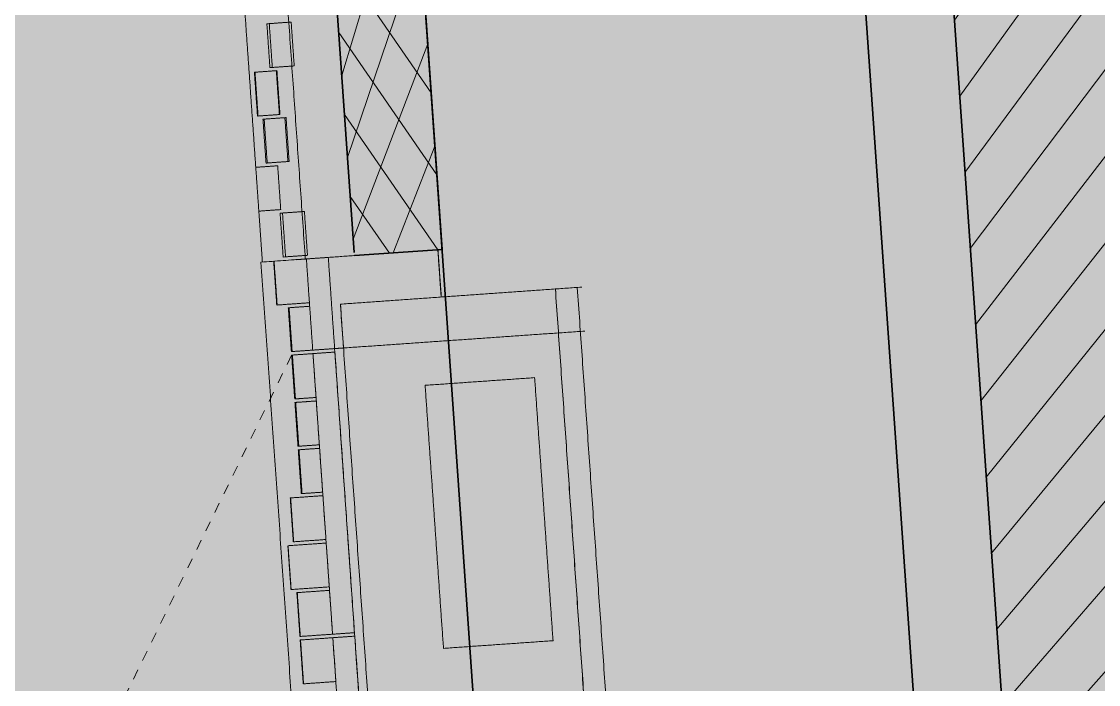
# Model space of a CAD drawing. Header units: millimetres. Extents: x 833941507 to 1669051331, y 817666127 to 1636299673.
# Drawn here: x 834533515 to 834534741, y 817994058 to 817994812 of the extents above; entities that cross this region are included whole.
import ezdxf

# ---------------------------------------------------------------- set-up
doc = ezdxf.new("R2010")
doc.units = ezdxf.units.MM
doc.header["$LTSCALE"] = 3
doc.linetypes.add('B0606', pattern=[0.7813, 0.39065, -0.39065])
for name, color, linetype, lineweight in [('Hatch (LTC&CB)', 252, 'Continuous', 35), ('UAJ-05SYMB-a', 1, 'Continuous', 9), ('UAJ-22INWA', 6, 'Continuous', 35), ('UAJ-22INWA-a', 1, 'Continuous', 13), ('UAJ-22INWA-h', 251, 'Continuous', 9), ('UAJ-23FLOR-h', 251, 'Continuous', 9), ('UAJ-41EXFI-d', 7, 'Continuous', 5)]:
    doc.layers.add(name, color=color, linetype=linetype, lineweight=lineweight)

# ---------------------------------------------------------------- blocks, each defined once
blk = doc.blocks.new('*U604')
at = {"layer": 'UAJ-22INWA-h'}
h = blk.add_hatch(dxfattribs=at)
h.set_pattern_fill('ANSI31', color=256, scale=20)
h.set_pattern_definition([(45, (24.99999402406988, 35129.7337047835), (-44.90128060534576, 44.90128060534577), [])])
h.paths.add_polyline_path([(-2.035735974459385e-06, 16576.98848085057), (-1.913636680228592e-06, 19552.74522490432), (224.9999961790147, 19552.7452246808), (224.9999965337526, 16576.98848098468)])
at = {"layer": 'UAJ-22INWA'}
blk.add_line((-1.886724362535278e-06, 16576.98848121086), (-2.049237247202445e-06, 19327.74522657427), dxfattribs=at)
blk = doc.blocks.new('*U319')
at = {"layer": 'UAJ-22INWA-h'}
h = blk.add_hatch(dxfattribs=at)
h.set_pattern_fill('AFWERK', color=256, scale=50)
h.set_pattern_definition([(45, (-100.000006263656, 37543.36028455864), (-50.00000133031198, 50.00000133031198), []), (135, (-100.000006263656, 37543.36028455864), (-50.00000133031198, -50.00000133031198), [])])
h.paths.add_polyline_path([(-2.306582729261208e-06, 18849.01925203404), (-1.93051576502512e-06, 19694.34103357048), (99.99999616213559, 19694.34103327246), (99.99999626290578, 18849.01925209365)])
at = {"layer": 'UAJ-22INWA'}
for p, q in [((-2.157571114990561e-06, 18849.01921302592), (-2.079527377058727e-06, 19694.34103504729)), ((99.99999623664135, 19694.34103529419), (99.9999962476758, 18852.69705246077))]:
    blk.add_line(p, q, dxfattribs=at)
blk.add_lwpolyline([(-2.306582729261208e-06, 18849.01925203404), (99.99999626290578, 18849.01925199828)], dxfattribs=at)
blk = doc.blocks.new('Finish Walls')
at = {"layer": 'UAJ-05SYMB-a', "linetype": 'B0606', "ltscale": 10}
blk.add_lwpolyline([(834533822.0315638, 817994432.4531487), (834533630.6639574, 817994040.6950101)], dxfattribs=at)
at = {"layer": 'UAJ-22INWA-a'}
for points, degree in [([(834533796.1872944, 817995134.6757623), (834533816.9115249, 817994838.2243022), (834533837.6357554, 817994541.772842)], 2), ([(834533793.8650873, 817994809.4066287), (834533795.2482215, 817994809.5033203), (834533796.2770696, 817994809.5752448), (834533796.5556332, 817994809.5947185)], 3), ([(834533797.3519608, 817994759.5283598), (834533795.608524, 817994784.4674942), (834533793.8650873, 817994809.4066287)], 2), ([(834533821.4947677, 817994811.3381553), (834533809.0252005, 817994810.4664369), (834533796.5556332, 817994809.5947185)], 2), ([(834533800.0425067, 817994759.7164495), (834533798.29907, 817994784.655584), (834533796.5556332, 817994809.5947185)], 2), ([(834533824.9816412, 817994761.4598863), (834533823.2382045, 817994786.3990208), (834533821.4947677, 817994811.3381553)], 2), ([(834533779.6747338, 817994754.2828238), (834533780.0205379, 817994754.3069981), (834533780.2777629, 817994754.3249801), (834533780.3474036, 817994754.3298485)], 3), ([(834533783.1616073, 817994704.4045548), (834533781.4181706, 817994729.3436893), (834533779.6747338, 817994754.2828238)], 2), ([(834533805.2865381, 817994756.0732853), (834533792.8169708, 817994755.2015669), (834533780.3474036, 817994754.3298485)], 2), ([(834533783.8342772, 817994704.4515796), (834533782.0908403, 817994729.390714), (834533780.3474036, 817994754.3298485)], 2), ([(834533800.0425067, 817994759.7164495), (834533799.7639431, 817994759.6969758), (834533798.735095, 817994759.6250515), (834533797.3519608, 817994759.5283598)], 3), ([(834533800.0425067, 817994759.7164495), (834533812.512074, 817994760.5881679), (834533824.9816412, 817994761.4598863)], 2), ([(834533808.1007417, 817994706.1479915), (834533806.357305, 817994731.087126), (834533804.6138682, 817994756.0262605)], 2), ([(834533808.7734116, 817994706.1950164), (834533807.0299748, 817994731.1341509), (834533805.2865381, 817994756.0732853)], 2), ([(834533783.8342772, 817994704.4515796), (834533783.7646364, 817994704.4467112), (834533783.5074114, 817994704.4287292), (834533783.1616073, 817994704.4045548)], 3), ([(834533783.8342772, 817994704.4515796), (834533796.3038443, 817994705.323298), (834533808.7734116, 817994706.1950164)], 2), ([(834533815.7104102, 817994702.6702036), (834533803.240843, 817994701.7984852), (834533790.7712758, 817994700.9267668)], 2), ([(834533817.8519574, 817994652.697886), (834533816.1085207, 817994677.6370205), (834533814.3650839, 817994702.5761548)], 2), ([(834533819.1972837, 817994652.7919346), (834533817.453847, 817994677.7310691), (834533815.7104102, 817994702.6702036)], 2), ([(834533789.4259495, 817994700.8327181), (834533790.1175493, 817994700.8810662), (834533790.6319942, 817994700.9170299), (834533790.7712758, 817994700.9267668)], 3), ([(834533792.912823, 817994650.9544492), (834533791.1693863, 817994675.8935837), (834533789.4259495, 817994700.8327181)], 2), ([(834533794.2581493, 817994651.0484978), (834533792.5147126, 817994675.9876323), (834533790.7712758, 817994700.9267668)], 2), ([(834533794.2581493, 817994651.0484978), (834533806.7277166, 817994651.9202162), (834533819.1972837, 817994652.7919346)], 2), ([(834533806.1601228, 817994647.8707747), (834533793.6905556, 817994646.9990565), (834533781.2209883, 817994646.127338)], 2), ([(834533784.7078619, 817994596.2490691), (834533782.9644251, 817994621.1882036), (834533781.2209883, 817994646.127338)], 2), ([(834533794.2581493, 817994651.0484978), (834533794.1188678, 817994651.038761), (834533793.6044228, 817994651.0027974), (834533792.912823, 817994650.9544492)], 3), ([(834533809.6469963, 817994597.9925058), (834533807.9035596, 817994622.9316403), (834533806.1601228, 817994647.8707747)], 2), ([(834533784.7078619, 817994596.2490691), (834533797.1774291, 817994597.1207875), (834533809.6469963, 817994597.9925058)], 2), ([(834533808.9283808, 817994593.9325068), (834533810.3115151, 817994594.0291985), (834533811.3403631, 817994594.1011229), (834533811.6189268, 817994594.1205966)], 3), ([(834533812.4152544, 817994544.0542378), (834533810.6718175, 817994568.9933723), (834533808.9283808, 817994593.9325068)], 2), ([(834533836.5580612, 817994595.8640335), (834533824.0884941, 817994594.992315), (834533811.6189268, 817994594.1205966)], 2), ([(834533815.1058003, 817994544.2423277), (834533813.3623636, 817994569.1814622), (834533811.6189268, 817994594.1205966)], 2), ([(834533840.0449347, 817994545.9857645), (834533838.301498, 817994570.924899), (834533836.5580612, 817994595.8640335)], 2), ([(834533815.1058003, 817994544.2423277), (834533814.8272367, 817994544.222854), (834533813.7983886, 817994544.1509296), (834533812.4152544, 817994544.0542378)], 3), ([(834533815.1058003, 817994544.2423277), (834533827.5753676, 817994545.1140461), (834533840.0449347, 817994545.9857645)], 2), ([(834533838.8245579, 817994541.8515832), (834533832.9175794, 817994541.4386401), (834533827.0106009, 817994541.025697)], 2), ([(834533863.761425, 817994543.6274524), (834533851.2918578, 817994542.7557341), (834533838.8222905, 817994541.8840157)], 2), ([(834533838.8222905, 817994541.8840157), (834533842.4489534, 817994490.0061182), (834533846.0756164, 817994438.1282208)], 2), ([(834533988.4570974, 817994552.3446362), (834533926.1092613, 817994547.9860443), (834533863.761425, 817994543.6274524)], 2), ([(834533871.0147508, 817994439.8716575), (834533867.3880879, 817994491.749555), (834533863.761425, 817994543.6274524)], 2), ([(834533992.2237504, 817994498.4642397), (834533990.3404238, 817994525.4044379), (834533988.4570974, 817994552.3446362)], 2), ([(834533988.6801513, 817994552.2644268), (834533988.5721006, 817994552.2568733), (834533988.4640499, 817994552.2493197)], 2), ([(834533988.6801513, 817994552.2644268), (834533988.6773858, 817994552.303987), (834533988.6746203, 817994552.3435472)], 2), ([(834533992.4379165, 817994498.5111667), (834533990.5590339, 817994525.3877968), (834533988.6801513, 817994552.2644268)], 2), ([(834533805.1131911, 817994489.4119773), (834533803.3711146, 817994514.3316542), (834533801.6290381, 817994539.2513312)], 2), ([(834533802.0714664, 817994539.2822603), (834533802.0041572, 817994539.2775549), (834533801.8492318, 817994539.2667243), (834533801.6290381, 817994539.2513312)], 3), ([(834533805.5556195, 817994489.4429064), (834533803.813543, 817994514.3625834), (834533802.0714664, 817994539.2822603)], 2), ([(834533877.5950919, 817994490.3879123), (834534014.9030071, 817994500.0995), (834534152.2109224, 817994509.8110875)], 2), ([(834534208.857145, 817993272.6099006), (834534165.570553, 817993890.164432), (834534122.2839609, 817994507.7189634)], 2), ([(834534122.298346, 817994507.5209814), (834534165.470702, 817993889.958464), (834534208.6430582, 817993272.3959466)], 2), ([(834534233.5821927, 817993274.1393834), (834534190.4098365, 817993891.7019008), (834534147.2374805, 817994509.2644181)], 2), ([(834533805.5556195, 817994489.4429064), (834533805.4883102, 817994489.438201), (834533805.333385, 817994489.4273705), (834533805.1131911, 817994489.4119773)], 3), ([(834533842.3087109, 817994492.0122293), (834533823.9321651, 817994490.7275679), (834533805.5556195, 817994489.4429064)], 2), ([(834533818.2657404, 817994486.3216791), (834533818.7061123, 817994486.3524644), (834533819.0159544, 817994486.3741248), (834533819.1505736, 817994486.3835357)], 3), ([(834533821.7526139, 817994436.4434102), (834533820.0091771, 817994461.3825446), (834533818.2657404, 817994486.3216791)], 2), ([(834533819.1505736, 817994486.3835357), (834533830.8691171, 817994487.2027518), (834533842.5876608, 817994488.0219679)], 2), ([(834533822.6374471, 817994436.5052668), (834533820.8940103, 817994461.4444013), (834533819.1505736, 817994486.3835357)], 2), ([(834533964.1547357, 817993255.4720235), (834533920.8749138, 817993872.9299679), (834533877.5950919, 817994490.3879123)], 2), ([(834533877.6149629, 817994490.4436462), (834533879.3583997, 817994465.5045109), (834533881.1018366, 817994440.5653756)], 2), ([(834533881.1018366, 817994440.5653756), (834534018.4166207, 817994450.1749884), (834534155.7314049, 817994459.7846012)], 2), ([(834533822.6374471, 817994436.5052668), (834533822.5028279, 817994436.4958558), (834533822.1929858, 817994436.4741955), (834533821.7526139, 817994436.4434102)], 3), ([(834533822.0315638, 817994432.4531486), (834533822.4719356, 817994432.483934), (834533822.7817777, 817994432.5055944), (834533822.916397, 817994432.5150052)], 3), ([(834533825.5184373, 817994382.5748796), (834533823.7750006, 817994407.5140141), (834533822.0315638, 817994432.4531486)], 2), ([(834533846.0745343, 817994438.1436989), (834533834.3559906, 817994437.3244828), (834533822.6374471, 817994436.5052668)], 2), ([(834533822.916397, 817994432.5150052), (834533834.6349406, 817994433.3342214), (834533846.3534842, 817994434.1534374)], 2), ([(834533826.4032705, 817994382.6367363), (834533824.6598338, 817994407.5758708), (834533822.916397, 817994432.5150052)], 2), ([(834533846.0756164, 817994438.1282208), (834533858.5451835, 817994438.9999392), (834533871.0147508, 817994439.8716575)], 2), ([(834533846.3254642, 817994434.1514785), (834533857.4834596, 817994274.541018), (834533868.6414548, 817994114.9305574)], 2), ([(834533871.2645987, 817994435.8949153), (834533858.8090415, 817994435.0241764), (834533846.3534842, 817994434.1534374)], 2), ([(834533849.8403577, 817994384.2751684), (834533848.096921, 817994409.2143029), (834533846.3534842, 817994434.1534374)], 2), ([(834533871.014122, 817994439.880653), (834533876.0572667, 817994440.2332075), (834533881.1004114, 817994440.585762)], 2), ([(834533871.014852, 817994439.8667829), (834533910.6959939, 817993872.2446266), (834533950.3771356, 817993304.6224704)], 2), ([(834533893.5805893, 817994116.6739941), (834533882.4225941, 817994276.2844547), (834533871.2645987, 817994435.8949153)], 2), ([(834533826.4032705, 817994382.6367363), (834533826.2686514, 817994382.6273254), (834533825.9588091, 817994382.6056651), (834533825.5184373, 817994382.5748796)], 3), ([(834533849.8403577, 817994384.2751684), (834533838.1218141, 817994383.4559524), (834533826.4032705, 817994382.6367363)], 2), ([(834533825.7973871, 817994378.5846182), (834533826.2377591, 817994378.6154035), (834533826.5476012, 817994378.6370639), (834533826.6822203, 817994378.6464748)], 3), ([(834533829.2842606, 817994328.7063493), (834533827.5408239, 817994353.6454837), (834533825.7973871, 817994378.5846182)], 2), ([(834533826.6822203, 817994378.6464748), (834533838.400764, 817994379.4656909), (834533850.1193075, 817994380.284907)], 2), ([(834533830.1690938, 817994328.7682059), (834533828.4256572, 817994353.7073404), (834533826.6822203, 817994378.6464748)], 2), ([(834533853.6061811, 817994330.406638), (834533851.8627443, 817994355.3457725), (834533850.1193075, 817994380.284907)], 2), ([(834533830.1690938, 817994328.7682059), (834533830.0344747, 817994328.7587949), (834533829.7246326, 817994328.7371346), (834533829.2842606, 817994328.7063493)], 3), ([(834533829.5632106, 817994324.7160877), (834533830.0035825, 817994324.7468731), (834533830.3134246, 817994324.7685335), (834533830.4480438, 817994324.7779443)], 3), ([(834533833.0500841, 817994274.8378187), (834533831.3066473, 817994299.7769532), (834533829.5632106, 817994324.7160877)], 2), ([(834533853.6061811, 817994330.406638), (834533841.8876375, 817994329.5874219), (834533830.1690938, 817994328.7682059)], 2), ([(834533830.4480438, 817994324.7779443), (834533842.1665874, 817994325.5971605), (834533853.885131, 817994326.4163765)], 2), ([(834533833.9349173, 817994274.8996754), (834533832.1914805, 817994299.8388098), (834533830.4480438, 817994324.7779443)], 2), ([(834533857.3720045, 817994276.5381075), (834533855.6285677, 817994301.477242), (834533853.885131, 817994326.4163765)], 2), ([(834533820.897863, 817994269.978523), (834533839.2744087, 817994271.2631845), (834533857.6509544, 817994272.547846)], 2), ([(834533833.9349173, 817994274.8996754), (834533833.8002981, 817994274.8902645), (834533833.490456, 817994274.8686042), (834533833.0500841, 817994274.8378187)], 3), ([(834533857.3720045, 817994276.5381075), (834533845.6534609, 817994275.7188915), (834533833.9349173, 817994274.8996754)], 2), ([(834533861.1378279, 817994222.669577), (834533859.3943912, 817994247.6087115), (834533857.6509544, 817994272.547846)], 2), ([(834533820.4554346, 817994269.9475939), (834533820.6756284, 817994269.9629872), (834533820.8305537, 817994269.9738176), (834533820.897863, 817994269.978523)], 3), ([(834533823.9423081, 817994220.069325), (834533822.1988714, 817994245.0084594), (834533820.4554346, 817994269.9475939)], 2), ([(834533824.3847365, 817994220.100254), (834533822.6412997, 817994245.0393885), (834533820.897863, 817994269.978523)], 2), ([(834533817.7844219, 817994215.6290792), (834533817.8945198, 817994215.636776), (834533817.971983, 817994215.6421912), (834533818.0056376, 817994215.6445439)], 3), ([(834533821.2712954, 817994165.7508103), (834533819.5278587, 817994190.6899447), (834533817.7844219, 817994215.6290792)], 2), ([(834533818.0056376, 817994215.6445439), (834533839.7112076, 817994217.1619297), (834533861.4167777, 817994218.6793156)], 2), ([(834533821.4925112, 817994165.7662749), (834533819.7490743, 817994190.7054094), (834533818.0056376, 817994215.6445439)], 2), ([(834533824.3847365, 817994220.100254), (834533824.3174272, 817994220.0955486), (834533824.1625019, 817994220.0847182), (834533823.9423081, 817994220.069325)], 3), ([(834533861.1378279, 817994222.669577), (834533842.7612822, 817994221.3849156), (834533824.3847365, 817994220.100254)], 2), ([(834533864.9036512, 817994168.8010466), (834533863.1602145, 817994193.7401811), (834533861.4167777, 817994218.6793156)], 2), ([(834533821.4925112, 817994165.7662749), (834533821.4588565, 817994165.7639222), (834533821.3813933, 817994165.758507), (834533821.2712954, 817994165.7508103)], 3), ([(834533864.9036512, 817994168.8010466), (834533843.1980811, 817994167.2836608), (834533821.4925112, 817994165.7662749)], 2), ([(834533827.9870814, 817994162.210533), (834533828.2072752, 817994162.2259263), (834533828.3622005, 817994162.2367567), (834533828.4295098, 817994162.2414621)], 3), ([(834533831.4739549, 817994112.3322641), (834533829.7305181, 817994137.2713985), (834533827.9870814, 817994162.210533)], 2), ([(834533828.4295098, 817994162.2414621), (834533846.8060554, 817994163.5261236), (834533865.1826012, 817994164.810785)], 2), ([(834533831.9163833, 817994112.3631932), (834533830.1729466, 817994137.3023276), (834533828.4295098, 817994162.2414621)], 2), ([(834533868.6694747, 817994114.9325161), (834533866.9260379, 817994139.8716506), (834533865.1826012, 817994164.810785)], 2), ([(834533868.6694747, 817994114.9325161), (834533850.2929289, 817994113.6478547), (834533831.9163833, 817994112.3631932)], 2), ([(834533868.6694747, 817994114.9325161), (834533881.125032, 817994115.8032551), (834533893.5805893, 817994116.6739941)], 2), ([(834533893.8595392, 817994112.6837326), (834533881.4039818, 817994111.8129936), (834533868.9484246, 817994110.9422547)], 2), ([(834533950.0679402, 817993308.6460371), (834533921.9637398, 817993710.6648849), (834533893.8595392, 817994112.6837326)], 2), ([(834533831.9163833, 817994112.3631932), (834533831.849074, 817994112.3584877), (834533831.6941487, 817994112.3476573), (834533831.4739549, 817994112.3322641)], 3), ([(834533831.7529048, 817994108.3420025), (834533831.9730986, 817994108.3573958), (834533832.1280239, 817994108.3682263), (834533832.1953331, 817994108.3729317)], 3), ([(834533835.2397783, 817994058.4637336), (834533833.4963416, 817994083.402868), (834533831.7529048, 817994108.3420025)], 2), ([(834533832.1953331, 817994108.3729317), (834533850.5718789, 817994109.6575931), (834533868.9484246, 817994110.9422547)], 2), ([(834533835.6822066, 817994058.4946628), (834533833.9387699, 817994083.4337972), (834533832.1953331, 817994108.3729317)], 2), ([(834533868.9204047, 817994110.9402958), (834533897.0246053, 817993708.9214481), (834533925.1288058, 817993306.9026004)], 2), ([(834533872.4352981, 817994061.0639857), (834533870.6918613, 817994086.0031202), (834533868.9484246, 817994110.9422547)], 2), ([(834533835.6822066, 817994058.4946628), (834533835.6148974, 817994058.4899573), (834533835.4599721, 817994058.4791268), (834533835.2397783, 817994058.4637336)], 3), ([(834533872.4352981, 817994061.0639857), (834533854.0587524, 817994059.7793242), (834533835.6822066, 817994058.4946628)], 2)]:
    blk.add_open_spline(points, degree=degree, dxfattribs=at)
at = {"layer": 'UAJ-22INWA-h'}
for points in [[(834533762.1131881, 817994919.4564373), (834533771.6670883, 817994782.7918876), (834533781.2209883, 817994646.127338)], [(834533784.70765, 817994596.2520996), (834533786.7309359, 817994567.3098389), (834533788.7542219, 817994538.3675783)], [(834533988.6746203, 817994552.3435472), (834533887.920517, 817994545.3000628), (834533787.1664137, 817994538.2565782)], [(834533787.1664137, 817994538.2565782), (834533834.0990381, 817993866.904992), (834533881.0316626, 817993195.5534058)]]:
    blk.add_open_spline(points, degree=2, dxfattribs=at)
at = {"layer": 'UAJ-41EXFI-d'}
for points in [[(834534098.6836807, 817994406.8041847), (834534036.3358445, 817994402.4455928), (834533973.9880084, 817994398.0870008)], [(834533973.9880084, 817994398.0870008), (834533984.4486289, 817994248.452194), (834533994.9092494, 817994098.8173872)], [(834534119.6049218, 817994107.5345709), (834534109.1443013, 817994257.1693778), (834534098.6836807, 817994406.8041847)], [(834533994.9092494, 817994098.8173872), (834534057.2570856, 817994103.1759791), (834534119.6049218, 817994107.5345709)]]:
    blk.add_open_spline(points, degree=2, dxfattribs=at)
at = {"layer": 'UAJ-22INWA', "xscale": -1, "rotation": 3.998908409596318}
blk.add_blockref('*U319', (834535307.7368693, 817975749.5509404), dxfattribs=at)
blk = doc.blocks.new('LRR-B01-WALL FINISH')
blk.add_blockref('Finish Walls', (0, 0))
blk = doc.blocks.new('GBP-LTC-LB01')
at = {"layer": 'UAJ-23FLOR-h'}
h = blk.add_hatch(dxfattribs=at)
h.set_pattern_fill('EARTH,_O', color=256, scale=180, angle=45.00000010501341)
h.set_pattern_definition([(48.99890852053534, (834576001.761157, 818046085.3420337), (-112.7268618952272, 1612.510668059984), [1143, -1143]), (48.99890852053534, (834575678.2791204, 818046366.5514973), (-112.7268618952272, 1612.510668059984), [1143, -1143]), (48.99890852053534, (834575354.7970834, 818046647.760961), (-112.7268618952272, 1612.510668059984), [1143, -1143]), (138.9989085205353, (834575340.7062259, 818046849.3247945), (-1612.510668059984, -112.7268618952272), [1143, -1143]), (138.9989085205353, (834575621.9156895, 818047172.8068315), (-1612.510668059984, -112.7268618952272), [1143, -1143]), (138.9989085205353, (834575903.1251531, 818047496.2888683), (-1612.510668059984, -112.7268618952272), [1143, -1143])])
h.paths.add_polyline_path([(834572173.0526648, 818200349.1682475), (834310583.7401848, 818182062.0839702), (834331502.2393942, 817882831.6918911), (834364939.6873164, 817885169.2259957), (834473095.7001734, 818011283.5998719), (834480533.7001572, 818020120.3998857), (834485095.050147, 818025709.5498941), (834491375.7001324, 818033618.9999057), (834497063.4001188, 818041012.999916), (834493145.8001142, 818043678.6999089), (834512788.5000582, 818074029.2499447), (834518712.4500408, 818083675.2499557), (834526231.3000174, 818096325.0999695), (834534646.0499907, 818111073.0499848), (834545955.9999523, 818131981.3000056), (834557204.5999117, 818154198.8000262), (834564039.9998856, 818168496.8000388), (834570941.1648417, 818183576.4266495), (834578367.7999997, 818200696.3)])
h.paths.add_polyline_path([(834382131.3063979, 817956469.9755309), (834418268.7298656, 817958996.0684958), (834422062.4129677, 817963855.9029621), (834428403.0430198, 817964299.3786768), (834467239.2037573, 818010695.5815835), (834466445.2064853, 818021738.794587), (834476097.7213831, 818035709.0329579), (834485267.1005058, 818048983.1978921), (834487014.8928652, 818051460.4309663), (834497268.3342452, 818067303.4232484), (834492893.3757939, 818129890.0851053), (834448056.5937514, 818126755.6608665), (834416896.5816393, 818105052.1136897), (834382061.3702741, 818080788.9948437), (834386167.4497714, 818022059.1642565), (834377588.3843737, 818021459.4669156)], flags=16)
edge = h.paths.add_edge_path(flags=16)
edge.add_line((834540292.2872467, 818142076.0699883), (834533466.3205868, 818141614.1342163))
edge.add_line((834533466.3205867, 818141614.1342163), (834523258.01233, 818143862.7104174))
edge.add_line((834523258.01233, 818143862.7104174), (834525896.867722, 818155838.9349334))
edge.add_arc((834558382.4304729, 818267025.4493066), 115835.0239163238, 237.2183980957774, 253.7131265722631, ccw=False)
edge.add_line((834495664.9154892, 818169638.2526121), (834498267.5884769, 818132356.9750829))
edge.add_line((834498267.5884771, 818132356.9750829), (834496346.4194225, 818130135.0090942))
edge.add_line((834496346.4194226, 818130135.0090942), (834492879.879452, 818129892.6713651))
edge.add_line((834492879.8794518, 818129892.6713651), (834494229.5832878, 818110587.6218635))
edge.add_line((834494229.5832882, 818110587.6218635), (834496326.133695, 818110708.3844534))
edge.add_line((834496326.1336946, 818110708.3844534), (834498420.2073777, 818080753.5549031))
edge.add_line((834498420.2073779, 818080753.5549031), (834498046.1188868, 818080727.4032354))
edge.add_line((834498046.118887, 818080727.4032354), (834498254.5151165, 818077746.3837949))
edge.add_line((834498254.5151162, 818077746.3837949), (834503061.0860548, 818078082.4001414))
edge.add_line((834503061.0860548, 818078082.4001414), (834504979.5219883, 818081212.101532))
edge.add_line((834504979.5219884, 818081212.101532), (834509429.0185915, 818088470.9260026))
edge.add_line((834509429.0185914, 818088470.9260026), (834515217.1570119, 818097913.5886871))
edge.add_line((834515217.157012, 818097913.5886871), (834526067.4346461, 818116415.5426326))
edge.add_line((834526067.4346461, 818116415.5426326), (834532489.1994565, 818127888.6839589))
edge.add_line((834532489.1994562, 818127888.6839589), (834534830.89787, 818132146.3035389))
edge.add_line((834534830.8978701, 818132146.3035389), (834540292.2872465, 818142076.0699883))
h = blk.add_hatch(dxfattribs=at)
h.set_pattern_fill('EARTH,_O', color=256, scale=180, angle=45.00000010501341)
h.set_pattern_definition([(45.00000010501341, (-1082349.699177861, 54794.90315568447), (-2.96267069188616e-06, 1616.446101792448), [1143, -1143]), (45.00000010501341, (-1082652.782822503, 55097.98679921505), (-2.96267069188616e-06, 1616.446101792448), [1143, -1143]), (45.00000010501341, (-1082955.866467144, 55401.07044274564), (-2.96267069188616e-06, 1616.446101792448), [1143, -1143]), (135.0000001050134, (-1082955.866467515, 55603.12620546969), (-1616.446101792448, -2.96267069188616e-06), [1143, -1143]), (135.0000001050134, (-1082652.782823984, 55906.20985011128), (-1616.446101792448, -2.96267069188616e-06), [1143, -1143]), (135.0000001050134, (-1082349.699180454, 56209.29349475286), (-1616.446101792448, -2.96267069188616e-06), [1143, -1143])])
h.paths.add_polyline_path([(834669469.2548146, 818015499.1701102), (834651080.8176275, 818014213.7929552), (834651091.333055, 818014066.030459), (834669479.7621983, 818015351.5226754)], flags=16)
edge = h.paths.add_edge_path()
edge.add_arc((834611763.613195, 818123015.0723449), 22001.28373588376, 94.00071865262937, 118.6886834190998)
edge.add_line((834601201.8916234, 818142315.5004095), (834593918.3367147, 818141228.3801512))
edge.add_arc((834611768.400262, 818123014.0298539), 25502.69251264854, 93.99715914630349, 134.4212748451599, ccw=False)
edge.add_line((834609990.6837641, 818148454.6872638), (834618164.3568528, 818149025.8389109))
edge.add_line((834618164.3568528, 818149025.8389109), (834618408.292444, 818145534.9100552))
edge.add_line((834618408.292444, 818145534.9100552), (834616365.4114578, 818145392.1596863))
edge.add_line((834616365.4114578, 818145392.1596863), (834616609.385029, 818141900.6873076))
edge.add_line((834616609.385029, 818141900.6873076), (834611621.5474902, 818141552.1522465))
edge.add_line((834611621.5474902, 818141552.1522465), (834611377.6128702, 818145043.0672039))
edge.add_line((834611377.6128702, 818145043.0672039), (834610228.6059371, 818144962.7428077))
h.paths.add_polyline_path([(834673232.9366938, 818197365.8783082), (834607546.4897544, 818192773.8917836), (834599172.4998745, 818174435.3001034), (834588349.0999149, 818152374.5000834), (834578621.5499489, 818133890.6500655), (834568418.2999822, 818115665.3000468), (834556456.700019, 818095618.300025), (834546606.4000474, 818080041.600007), (834532219.3000866, 818058623.7499806), (834523692.1501086, 818046595.7499651), (834515683.5001286, 818035708.4999502), (834508244.2001468, 818025929.8999366), (834500656.3001646, 818016266.0999228), (834489786.8001888, 818002934.0999027), (834483448.3002025, 817995421.2998908), (834478637.6002128, 817989841.6998823), (834458453.7502539, 817967379.2998452), (834441506.4997879, 817949096.357832), (834383075.7479855, 817886437.0757562), (834482026.687943, 817893354.5055006), (834551919.0356153, 817920008.6018127), (834634905.1297382, 817930637.1330649), (834634022.9972101, 817939309.3515325), (834633770.0685325, 817941795.8857912), (834633577.6912351, 817943687.0236263), (834508697.0405153, 817930983.6118022), (834507053.464672, 817930191.4384525), (834506409.4608335, 817939426.9553951), (834507656.9383341, 817945566.7269546), (834503417.0808368, 818006767.0327235), (834503064.3680854, 818011762.6720035), (834514052.9096247, 818025791.9353799), (834520784.6504849, 818034889.3491884), (834526318.8615147, 818042436.9444461), (834532381.6860782, 818050705.6283545), (834536345.7196504, 818056472.6778568), (834542258.4127678, 818065225.6191521), (834550405.86193, 818077286.9078631), (834561578.9964366, 818095001.9633045), (834574522.6610527, 818117080.0346472), (834587768.8781933, 818140310.2095475), (834609774.1305691, 818143594.9757913), (834610001.9653326, 818140335.8947712), (834634252.5395212, 818142031.4686226), (834636806.8958616, 818105492.469254), (834642791.4816118, 818105913.7478601), (834646278.5594581, 818056032.5832597), (834640293.170484, 818055614.1586573), (834643382.3380679, 818011424.9081372), (834641138.4146172, 818011267.9554363), (834645775.7848747, 817944927.8676329), (834639048.3570181, 817944243.5239328), (834640362.1165634, 817931328.1108725), (834651070.3910474, 817932706.91456), (834650587.6677916, 817936476.1291044), (834685105.7378002, 817940896.8578628), (834685588.4610578, 817937127.6433052), (834691373.7890701, 817937868.5701854)])
blk.add_blockref('LRR-B01-WALL FINISH', (0, 0))
at = {"layer": 'UAJ-22INWA', "rotation": 3.998949845255298}
blk.add_blockref('*U604', (834535831.8973734, 817976855.3920062), dxfattribs=at)
blk = doc.blocks.new('GBP-STR-B01-L2')
at = {"layer": 'UAJ-22INWA'}
blk.add_lwpolyline([(834534391.2435957, 817996029.3516792), (834534576.1007153, 817993385.0478168), (834534900.3023471, 817993407.7121426), (834535088.5935174, 817990714.2856197), (834534764.3952585, 817990691.6215293), (834534896.1066009, 817988807.5457555), (834534397.323915, 817988772.6770202), (834533927.3296411, 817995495.7002549)], dxfattribs=at)

msp = doc.modelspace()

# ---------------------------------------------------------------- hatches: boundary and pattern name
at = {"layer": 'Hatch (LTC&CB)'}
h = msp.add_hatch(dxfattribs=at)
h.set_pattern_fill('ANSI38', color=256, scale=100)
h.set_pattern_definition([(318.9998376927443, (834479093.7342951, 818230174.1493032), (208.2994204990571, 239.6197016519238), []), (48.99983769274426, (834479093.7342951, 818230174.1493032), (176.9791393461904, 687.5388238029047), [793.75, -476.25])])
edge = h.paths.add_edge_path()
edge.add_line((834601196.1932279, 818142314.5248821), (834603754.2640262, 818142696.3710381))
edge.add_line((834603754.2640262, 818142696.3710381), (834603901.899728, 818141707.3292294))
edge.add_line((834603901.899728, 818141707.3292294), (834603810.4683098, 818141693.6886882))
edge.add_arc((834611763.2944388, 818123016.3620529), 20299.99935169609, 113.0643579575305, 141.3575808429331)
edge.add_line((834595907.8101043, 818135692.8596053), (834595395.44903, 818135656.8608108))
edge.add_line((834595395.44903, 818135656.8608108), (834583111.7173193, 818114341.0318873))
edge.add_line((834583111.7173193, 818114341.0318873), (834578121.5842528, 818106513.8910732))
edge.add_line((834578121.5842528, 818106513.8910732), (834575731.6542978, 818102809.499759))
edge.add_line((834575731.6542978, 818102809.499759), (834574387.4489166, 818100725.9814435))
edge.add_line((834574387.4489166, 818100725.9814435), (834573113.9765022, 818098752.0992287))
edge.add_line((834573113.9765022, 818098752.0992287), (834573145.2547638, 818098730.6477773))
edge.add_line((834573145.2547638, 818098730.6477773), (834569989.114683, 818093770.2015171))
edge.add_line((834569989.114683, 818093770.2015171), (834566534.9997851, 818088385.676982))
edge.add_line((834566534.9997851, 818088385.676982), (834566514.0877519, 818088398.2967066))
edge.add_line((834566514.0877519, 818088398.2967066), (834558743.6087797, 818076256.6317656))
edge.add_line((834558743.6087797, 818076256.6317656), (834557653.4005865, 818074495.7072132))
edge.add_line((834557653.4005865, 818074495.7072132), (834553498.9169745, 818068288.5571573))
edge.add_line((834553498.9169745, 818068288.5571573), (834548580.861871, 818060932.1282293))
edge.add_line((834548580.861871, 818060932.1282293), (834544328.2635252, 818054726.3367485))
edge.add_line((834544328.2635252, 818054726.3367485), (834544332.1488035, 818054704.6644962))
edge.add_line((834544332.1488035, 818054704.6644962), (834540324.5978602, 818048716.6949816))
edge.add_line((834540324.5978602, 818048716.6949816), (834541041.3244038, 818048232.540333))
edge.add_line((834541041.3244038, 818048232.540333), (834540089.7288045, 818046823.8296406))
edge.add_line((834540089.7288045, 818046823.8296406), (834539737.5511322, 818047061.7285419))
edge.add_line((834539737.5511322, 818047061.7285419), (834533115.7546033, 818038377.7374016))
edge.add_line((834533115.7546033, 818038377.7374016), (834515220.9619001, 818015146.6305978))
edge.add_arc((834538026.0069846, 818000636.2612507), 27029.99999804167, 147.5322628657497, 176.1870880981713)
edge.add_line((834511055.837681, 818002433.7226919), (834511444.9861017, 817996891.2334589))
edge.add_line((834511444.9861017, 817996891.2334589), (834511474.1084727, 817996474.6528435))
edge.add_line((834511474.1084727, 817996474.6528435), (834508641.2167096, 817996276.6106825))
edge.add_line((834508641.2167096, 817996276.6106825), (834508910.6816144, 817992422.053122))
edge.add_line((834508910.6816144, 817992422.053122), (834511353.3752296, 817992955.9577066))
edge.add_line((834511353.3752296, 817992955.9577066), (834513357.6638721, 817964213.0085849))
edge.add_line((834513357.6638721, 817964213.0085849), (834513308.9477361, 817964209.6026397))
edge.add_line((834513308.9477361, 817964209.6026397), (834513879.4049544, 817955918.7523347))
edge.add_line((834513879.4049544, 817955918.7523347), (834514876.6139696, 817955988.4575205))
edge.add_line((834514876.6139696, 817955988.4575205), (834515053.0661077, 817953464.409199))
edge.add_arc((834528221.0653924, 817954382.9922421), 13199.99999874826, 183.9904169536054, 259.8372334186261)
edge.add_line((834525891.9897077, 817941390.0939349), (834525974.5254321, 817940578.7091386))
edge.add_line((834525974.5254321, 817940578.7091386), (834555356.336757, 817943567.4939791))
edge.add_line((834555356.336757, 817943567.4939791), (834594711.6949315, 817947570.8029128))
edge.add_line((834594711.6949315, 817947570.8029128), (834594754.1988673, 817947152.9591447))
edge.add_line((834594754.1988673, 817947152.9591447), (834616096.9028597, 817949323.9834652))
edge.add_line((834616096.9028597, 817949323.9834652), (834631854.2065201, 817950926.8492302))
edge.add_line((834631854.2065201, 817950926.8492302), (834631836.7081357, 817951177.1563083))
edge.add_line((834631836.7081357, 817951177.1563083), (834639760.382062, 817951731.0818821))
edge.add_line((834639760.382062, 817951731.0818821), (834640506.9704407, 817944391.5874598))
edge.add_line((834640506.9704407, 817944391.5874598), (834508703.5709968, 817930984.2761916))
edge.add_line((834508703.5709968, 817930984.2761916), (834508663.5146245, 817930982.1632618))
edge.add_line((834508663.5146245, 817930982.1632618), (834507053.4646711, 817930191.4384522))
edge.add_line((834507053.4646711, 817930191.4384522), (834506409.4608326, 817939426.9553951))
edge.add_line((834506409.4608326, 817939426.9553951), (834507674.9508276, 817945699.3234407))
edge.add_line((834507674.9508276, 817945699.3234407), (834503067.5031257, 818011766.6800821))
edge.add_line((834503067.5031257, 818011766.6800821), (834515005.9420724, 818027008.3036696))
edge.add_line((834515005.9420724, 818027008.3036696), (834526318.8603592, 818042436.9452374))
edge.add_line((834526318.8603592, 818042436.9452374), (834533248.4343333, 818051887.545926))
edge.add_line((834533248.4343333, 818051887.545926), (834545204.9352987, 818069586.3738981))
edge.add_line((834545204.9352987, 818069586.3738981), (834551695.4067936, 818079200.6226892))
edge.add_line((834551695.4067936, 818079200.6226892), (834551700.6621838, 818079300.5666262))
edge.add_line((834551700.6621838, 818079300.5666262), (834554860.111537, 818084257.5104706))
edge.add_line((834554860.111537, 818084257.5104706), (834556162.9385583, 818086301.5433419))
edge.add_line((834556162.9385583, 818086301.5433419), (834561579.1108731, 818095002.152886))
edge.add_line((834561579.1108731, 818095002.152886), (834564610.1881032, 818100023.5882319))
edge.add_line((834564610.1881032, 818100023.5882319), (834566711.8413072, 818103505.2825594))
edge.add_line((834566711.8413072, 818103505.2825594), (834567220.9571147, 818104369.6755948))
edge.add_line((834567220.9571147, 818104369.6755948), (834571219.8492384, 818111331.3275263))
edge.add_line((834571219.8492384, 818111331.3275263), (834579233.5847297, 818125278.3035975))
edge.add_line((834579233.5847297, 818125278.3035975), (834584805.1873057, 818135090.7915635))
edge.add_line((834584805.1873057, 818135090.7915635), (834587768.4359322, 818140310.1481816))
edge.add_line((834587768.4359322, 818140310.1481816), (834593953.3663634, 818141233.3798261))
edge.add_arc((834611682.4142298, 818123278.8372545), 25232.61257183928, 93.84603158733529, 134.6379365759465, ccw=False)
edge.add_line((834609989.9237372, 818148454.6235011), (834618164.07139, 818149025.8201461))
edge.add_line((834618164.07139, 818149025.8201461), (834618408.0113981, 818145534.900405))
edge.add_line((834618408.0113981, 818145534.900405), (834616365.1302586, 818145392.1522276))
edge.add_line((834616365.1302586, 818145392.1522276), (834616609.1098313, 818141900.6663029))
edge.add_line((834616609.1098313, 818141900.6663029), (834611621.272795, 818141552.1240568))
edge.add_line((834611621.272795, 818141552.1240568), (834611377.3331451, 818145043.038663))
edge.add_arc((834611845.1982398, 818122938.1113777), 22109.8780646978, 91.21252121934131, 118.7925777614652)
h = msp.add_hatch(color=256, dxfattribs=at)
h.dxf.hatch_style = 1
edge = h.paths.add_edge_path()
edge.add_line((834513358.8255653, 817964213.0958437), (834514805.289499, 817964314.2087176))
edge.add_line((834514805.289499, 817964314.2087176), (834514905.3200586, 817962883.3180938))
edge.add_line((834514905.3200586, 817962883.3180938), (834522015.978077, 817959924.652822))
edge.add_line((834522015.978077, 817959924.652822), (834527599.8251551, 817958234.8488646))
edge.add_line((834527599.8251551, 817958234.8488646), (834531627.4143353, 817957331.9568794))
edge.add_line((834531627.4143353, 817957331.9568794), (834538597.7298516, 817957185.7983224))
edge.add_line((834538597.7298516, 817957185.7983224), (834550283.8357514, 817958000.7096148))
edge.add_line((834550283.8357514, 817958000.7096148), (834576164.2493855, 817960699.3094033))
edge.add_arc((834571429.6622454, 818001700.8842118), 41274.02878520934, 276.5869590863181, 289.1047787767843)
edge.add_line((834584938.5161443, 817962700.1621864), (834585387.4425285, 817962731.4429674))
edge.add_line((834585387.4425285, 817962731.4429674), (834585119.4098338, 817966565.5387688))
edge.add_line((834585119.4098338, 817966565.5387688), (834584671.7451953, 817966534.2435784))
edge.add_line((834584671.7451953, 817966534.2435784), (834582845.2183245, 817993361.8909639))
edge.add_line((834582845.2183245, 817993361.8909639), (834584586.6638896, 817993483.6330193))
edge.add_line((834584586.6638896, 817993483.6330193), (834584565.213575, 817993788.1730142))
edge.add_line((834584565.213575, 817993788.1730142), (834583546.5970082, 817993716.9697903))
edge.add_line((834583546.5970082, 817993716.9697903), (834579511.6160775, 818051438.2750045))
edge.add_line((834579511.6160775, 818051438.2750045), (834571357.0710046, 818050868.2097193))
edge.add_line((834571357.0710046, 818050868.2097193), (834571728.4182211, 818045556.2424893))
edge.add_line((834571728.4182211, 818045556.2424893), (834551420.9984901, 818044136.5981159))
edge.add_line((834551420.9984901, 818044136.5981159), (834550915.3577757, 818053251.1485702))
edge.add_line((834550915.3577757, 818053251.1485702), (834550067.4300342, 818053191.871879))
edge.add_line((834550067.4300342, 818053191.871879), (834547980.3444077, 818050328.438814))
edge.add_line((834547980.3444077, 818050328.438814), (834547993.7177736, 818050137.13641))
edge.add_line((834547993.7177736, 818050137.13641), (834537098.7629538, 818035335.0755486))
edge.add_line((834537098.7629538, 818035335.0755486), (834533115.7546033, 818038377.7374016))
edge.add_line((834533115.7546033, 818038377.7374016), (834521762.7749052, 818023639.2440152))
edge.add_line((834521762.7749052, 818023639.2440152), (834515226.3537949, 818015153.6303818))
edge.add_arc((834538313.0684212, 818000540.4627358), 27322.90359548846, 147.6674701204294, 176.0266741615715)
edge.add_line((834511055.837681, 818002433.7226919), (834511474.1084727, 817996474.6528435))
edge.add_line((834511474.1084727, 817996474.6528435), (834508641.2167096, 817996276.6106824))
edge.add_line((834508641.2167096, 817996276.6106824), (834508910.6816144, 817992422.053122))
edge.add_line((834508910.6816144, 817992422.053122), (834511349.4456573, 817992955.0988119))
edge.add_line((834511349.4456573, 817992955.0988119), (834511354.850605, 817992876.5974088))
edge.add_line((834511354.850605, 817992876.5974088), (834513358.6562476, 817964213.0840075))
edge.add_line((834513358.6562476, 817964213.0840075), (834513358.8255653, 817964213.0958437))

# ---------------------------------------------------------------- block references
for name in ['GBP-LTC-LB01', 'GBP-STR-B01-L2']:
    msp.add_blockref(name, (0, 0))

doc.saveas('drawing.dxf')
